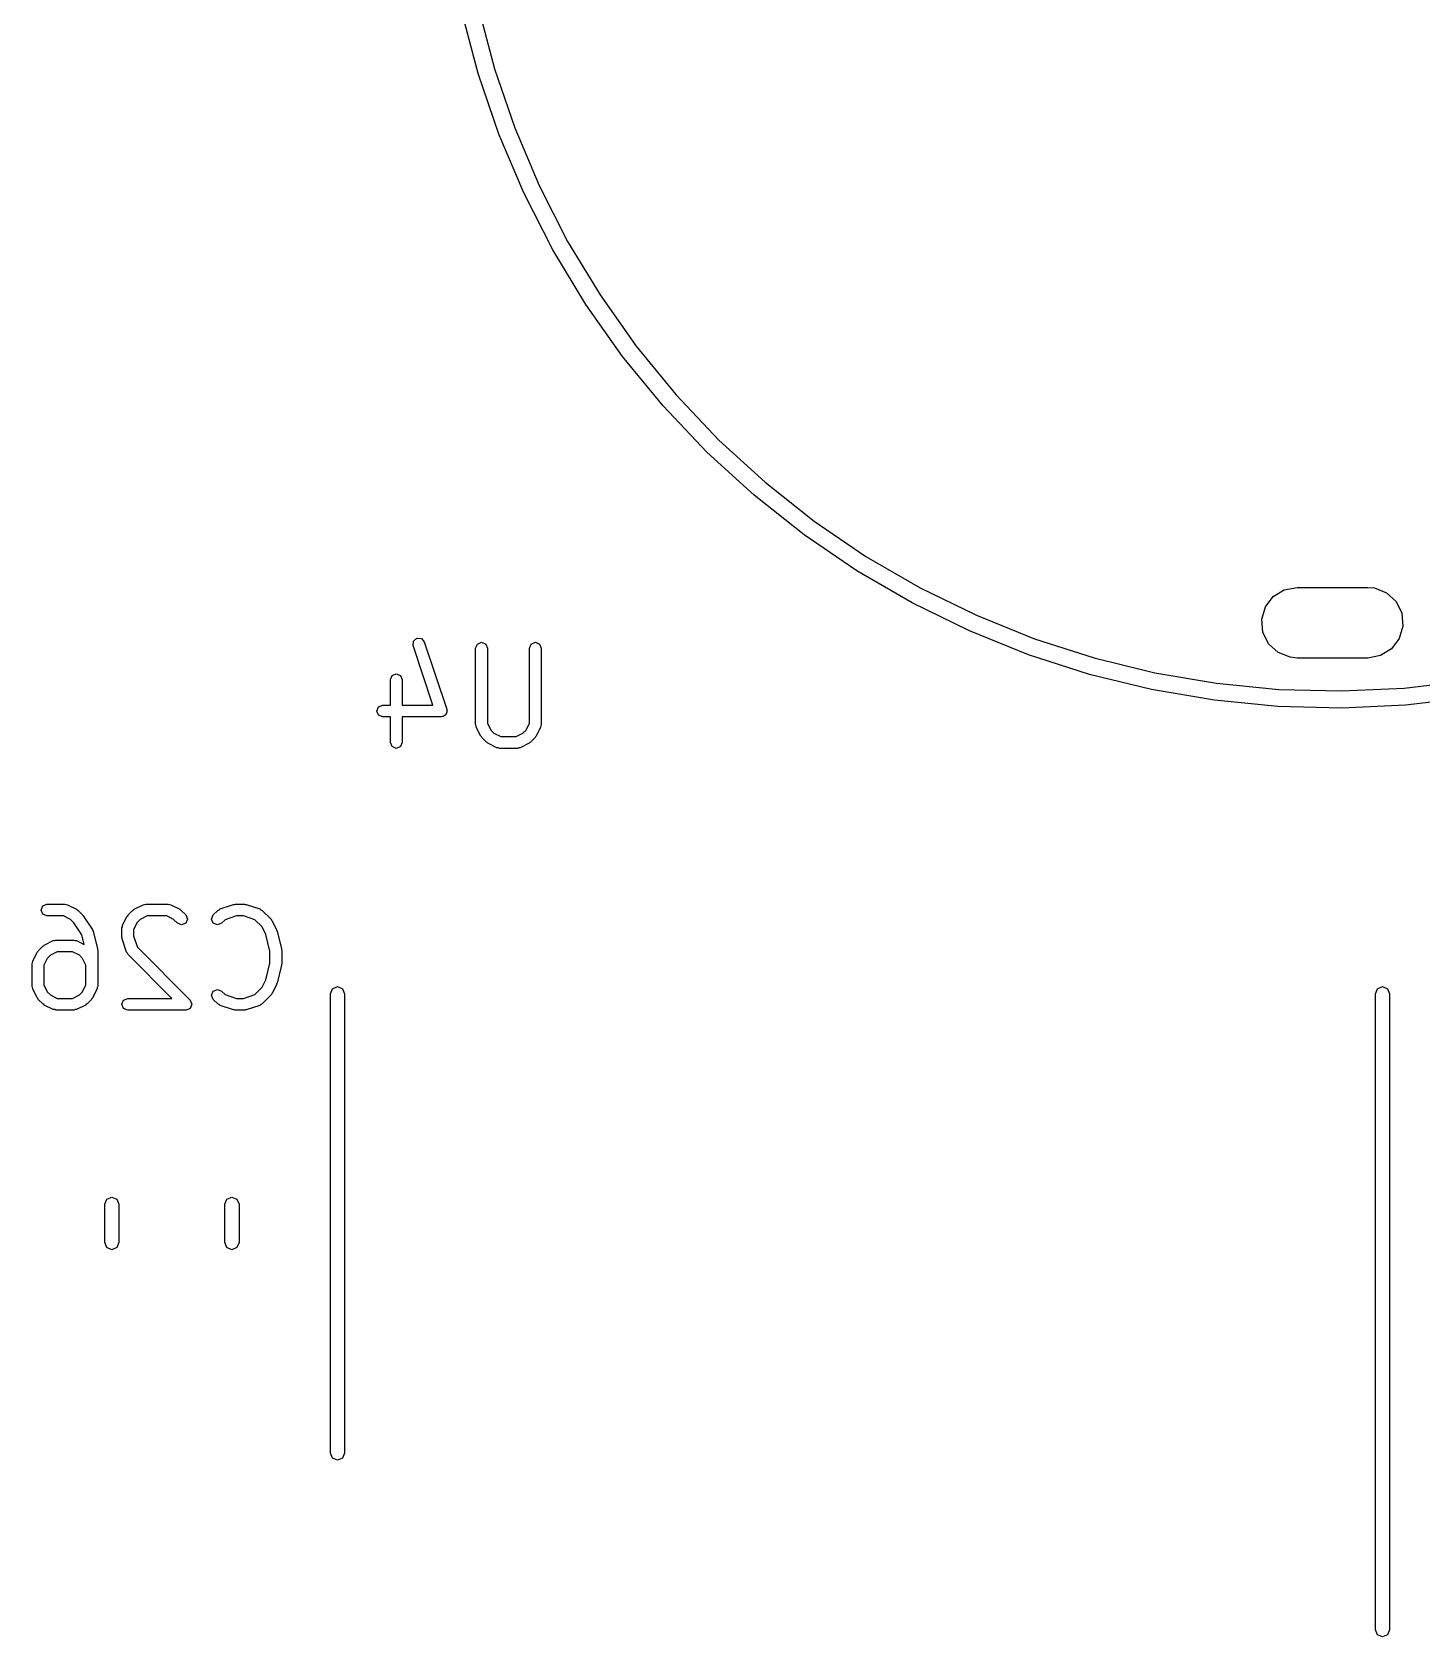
# Model space of a CAD drawing. Extents: x 0.03 to 2.09, y 0.22 to 4.14.
# Drawn here: x 0.097 to 0.561, y 1.921 to 2.457 of the extents above; entities that cross this region are included whole.
import ezdxf

# ---------------------------------------------------------------- set-up
doc = ezdxf.new("R2010")
doc.units = 0
doc.header["$MEASUREMENT"] = 0
doc.layers.add('BLACK', color=7, linetype='CONTINUOUS')

msp = doc.modelspace()

# ---------------------------------------------------------------- linework, layer by layer
at = {"layer": 'BLACK', "linetype": 'CONTINUOUS'}
for p, q in [((0.245996, 2.44333), (0.240564, 2.46396)), ((0.246135, 2.46522), (0.251463, 2.44498)), ((0.25289, 2.42314), (0.245996, 2.44333)), ((0.251463, 2.44498), (0.258224, 2.42518)), ((0.258224, 2.42518), (0.266385, 2.4059)), ((0.261209, 2.40349), (0.25289, 2.42314)), ((0.270912, 2.38449), (0.261209, 2.40349)), ((0.266385, 2.4059), (0.275902, 2.38727)), ((0.275902, 2.38727), (0.286727, 2.36936)), ((0.281949, 2.36623), (0.270912, 2.38449)), ((0.294263, 2.3488), (0.281949, 2.36623)), ((0.286727, 2.36936), (0.298806, 2.35227)), ((0.298806, 2.35227), (0.312075, 2.33608)), ((0.307792, 2.33231), (0.294263, 2.3488)), ((0.312075, 2.33608), (0.326467, 2.32089)), ((0.322465, 2.31682), (0.307792, 2.33231)), ((0.326467, 2.32089), (0.341909, 2.30676)), ((0.338208, 2.30242), (0.322465, 2.31682)), ((0.341909, 2.30676), (0.358322, 2.29378)), ((0.354941, 2.28918), (0.338208, 2.30242)), ((0.358322, 2.29378), (0.37562, 2.282)), ((0.372577, 2.27717), (0.354941, 2.28918)), ((0.37562, 2.282), (0.393717, 2.27149)), ((0.391027, 2.26645), (0.372577, 2.27717)), ((0.393717, 2.27149), (0.412518, 2.2623)), ((0.511751, 2.26859), (0.515433, 2.27086)), ((0.515433, 2.27086), (0.519685, 2.27165)), ((0.519685, 2.27165), (0.543307, 2.27165)), ((0.543307, 2.27165), (0.545601, 2.27143)), ((0.545601, 2.27143), (0.549618, 2.26983)), ((0.549618, 2.26983), (0.552789, 2.26688)), ((0.410196, 2.25708), (0.391027, 2.26645)), ((0.50793, 2.261), (0.509133, 2.26515)), ((0.509133, 2.26515), (0.511751, 2.26859)), ((0.552789, 2.26688), (0.554689, 2.263)), ((0.412518, 2.2623), (0.431929, 2.25448)), ((0.508304, 2.25669), (0.50793, 2.261)), ((0.555062, 2.25869), (0.553859, 2.25454)), ((0.554689, 2.263), (0.555062, 2.25869)), ((0.224256, 2.25218), (0.224363, 2.25368)), ((0.224363, 2.25368), (0.225501, 2.25467)), ((0.225501, 2.25467), (0.227004, 2.25456)), ((0.227004, 2.25456), (0.227991, 2.25343)), ((0.227991, 2.25343), (0.23549, 2.23093)), ((0.245153, 2.2513), (0.245729, 2.25269)), ((0.245729, 2.25269), (0.247121, 2.25327)), ((0.247121, 2.25327), (0.248513, 2.25269)), ((0.248513, 2.25269), (0.24909, 2.2513)), ((0.263151, 2.2513), (0.263727, 2.25269)), ((0.263727, 2.25269), (0.265119, 2.25327)), ((0.265119, 2.25327), (0.266511, 2.25269)), ((0.266511, 2.25269), (0.267088, 2.2513)), ((0.429985, 2.24911), (0.410196, 2.25708)), ((0.431929, 2.25448), (0.451849, 2.24806)), ((0.510203, 2.2528), (0.508304, 2.25669)), ((0.513374, 2.24986), (0.510203, 2.2528)), ((0.553859, 2.25454), (0.551241, 2.25109)), ((0.230892, 2.23227), (0.224256, 2.25218)), ((0.245153, 2.22581), (0.245153, 2.2513)), ((0.24909, 2.2513), (0.24909, 2.22627)), ((0.263151, 2.22627), (0.263151, 2.2513)), ((0.267088, 2.2513), (0.267088, 2.22581)), ((0.450294, 2.24257), (0.429985, 2.24911)), ((0.451849, 2.24806), (0.472177, 2.24309)), ((0.517391, 2.24826), (0.513374, 2.24986)), ((0.519685, 2.24803), (0.517391, 2.24826)), ((0.543307, 2.24803), (0.519685, 2.24803)), ((0.547559, 2.24882), (0.543307, 2.24803)), ((0.551241, 2.25109), (0.547559, 2.24882)), ((0.216656, 2.2408), (0.217233, 2.2422)), ((0.217233, 2.2422), (0.218625, 2.24277)), ((0.218625, 2.24277), (0.220017, 2.2422)), ((0.220017, 2.2422), (0.220593, 2.2408)), ((0.471019, 2.2375), (0.450294, 2.24257)), ((0.472177, 2.24309), (0.492809, 2.23958)), ((0.216656, 2.23227), (0.216656, 2.2408)), ((0.220593, 2.2408), (0.220593, 2.23227)), ((0.492053, 2.23392), (0.471019, 2.2375)), ((0.492809, 2.23958), (0.513638, 2.23756)), ((0.513638, 2.23756), (0.534559, 2.23703)), ((0.534559, 2.23703), (0.555465, 2.23799)), ((0.555465, 2.23799), (0.576247, 2.24045)), ((0.212157, 2.23031), (0.212733, 2.2317)), ((0.212733, 2.2317), (0.214125, 2.23227)), ((0.214125, 2.23227), (0.216656, 2.23227)), ((0.220593, 2.23227), (0.230892, 2.23227)), ((0.51329, 2.23186), (0.492053, 2.23392)), ((0.534619, 2.23132), (0.51329, 2.23186)), ((0.555932, 2.2323), (0.534619, 2.23132)), ((0.577121, 2.23481), (0.555932, 2.2323)), ((0.212733, 2.22891), (0.212157, 2.23031)), ((0.214125, 2.22834), (0.212733, 2.22891)), ((0.216656, 2.22834), (0.214125, 2.22834)), ((0.216656, 2.21981), (0.216656, 2.22834)), ((0.233623, 2.22834), (0.220593, 2.22834)), ((0.220593, 2.22834), (0.220593, 2.21981)), ((0.233922, 2.22846), (0.233623, 2.22834)), ((0.234245, 2.22844), (0.233922, 2.22846)), ((0.234592, 2.22874), (0.234245, 2.22844)), ((0.235015, 2.22891), (0.234592, 2.22874)), ((0.235139, 2.22921), (0.235015, 2.22891)), ((0.235384, 2.22943), (0.235139, 2.22921)), ((0.235416, 2.22988), (0.235384, 2.22943)), ((0.235591, 2.23031), (0.235416, 2.22988)), ((0.23549, 2.23093), (0.235467, 2.2306)), ((0.235467, 2.2306), (0.235591, 2.23031)), ((0.24909, 2.22627), (0.250239, 2.22397)), ((0.262001, 2.22397), (0.263151, 2.22627)), ((0.245328, 2.22538), (0.245153, 2.22581)), ((0.245361, 2.22493), (0.245328, 2.22538)), ((0.24686, 2.22193), (0.245361, 2.22493)), ((0.247105, 2.22171), (0.24686, 2.22193)), ((0.247229, 2.22141), (0.247105, 2.22171)), ((0.248729, 2.21991), (0.247229, 2.22141)), ((0.250239, 2.22397), (0.251287, 2.22292)), ((0.251287, 2.22292), (0.253585, 2.22178)), ((0.253585, 2.22178), (0.258655, 2.22178)), ((0.258655, 2.22178), (0.260953, 2.22292)), ((0.260953, 2.22292), (0.262001, 2.22397)), ((0.265011, 2.22141), (0.263511, 2.21991)), ((0.265135, 2.22171), (0.265011, 2.22141)), ((0.26538, 2.22193), (0.265135, 2.22171)), ((0.26688, 2.22493), (0.26538, 2.22193)), ((0.266912, 2.22538), (0.26688, 2.22493)), ((0.267088, 2.22581), (0.266912, 2.22538)), ((0.217233, 2.21841), (0.216656, 2.21981)), ((0.218625, 2.21784), (0.217233, 2.21841)), ((0.220017, 2.21841), (0.218625, 2.21784)), ((0.220593, 2.21981), (0.220017, 2.21841)), ((0.249028, 2.21979), (0.248729, 2.21991)), ((0.249241, 2.21955), (0.249028, 2.21979)), ((0.25224, 2.21805), (0.249241, 2.21955)), ((0.252697, 2.21801), (0.25224, 2.21805)), ((0.253121, 2.21784), (0.252697, 2.21801)), ((0.25912, 2.21784), (0.253121, 2.21784)), ((0.259543, 2.21801), (0.25912, 2.21784)), ((0.26, 2.21805), (0.259543, 2.21801)), ((0.263, 2.21955), (0.26, 2.21805)), ((0.263212, 2.21979), (0.263, 2.21955)), ((0.263511, 2.21991), (0.263212, 2.21979)), ((0.099908, 2.1638), (0.100485, 2.16519)), ((0.100485, 2.16241), (0.099908, 2.1638)), ((0.100485, 2.16519), (0.101877, 2.16577)), ((0.101877, 2.16183), (0.100485, 2.16241)), ((0.101877, 2.16577), (0.107876, 2.16577)), ((0.107411, 2.16183), (0.101877, 2.16183)), ((0.109709, 2.16069), (0.107411, 2.16183)), ((0.107876, 2.16577), (0.108299, 2.1656)), ((0.108299, 2.1656), (0.108756, 2.16556)), ((0.108756, 2.16556), (0.111756, 2.16406)), ((0.111756, 2.16406), (0.111968, 2.16382)), ((0.111968, 2.16382), (0.112267, 2.1637)), ((0.112267, 2.1637), (0.113767, 2.1622)), ((0.113767, 2.1622), (0.113845, 2.16201)), ((0.113845, 2.16201), (0.114013, 2.1619)), ((0.114013, 2.1619), (0.117013, 2.1574)), ((0.127113, 2.15868), (0.128612, 2.16168)), ((0.128612, 2.16168), (0.128857, 2.1619)), ((0.128857, 2.1619), (0.128981, 2.1622)), ((0.128981, 2.1622), (0.130481, 2.1637)), ((0.130481, 2.1637), (0.13078, 2.16382)), ((0.13078, 2.16382), (0.130993, 2.16406)), ((0.130993, 2.16406), (0.133992, 2.16556)), ((0.135337, 2.16183), (0.133039, 2.16069)), ((0.133992, 2.16556), (0.134449, 2.1656)), ((0.134449, 2.1656), (0.134872, 2.16577)), ((0.134872, 2.16577), (0.142372, 2.16577)), ((0.141907, 2.16183), (0.135337, 2.16183)), ((0.144205, 2.16069), (0.141907, 2.16183)), ((0.142372, 2.16577), (0.142795, 2.1656)), ((0.142795, 2.1656), (0.143252, 2.16556)), ((0.143252, 2.16556), (0.146252, 2.16406)), ((0.146252, 2.16406), (0.146464, 2.16382)), ((0.146464, 2.16382), (0.146763, 2.1637)), ((0.146763, 2.1637), (0.148263, 2.1622)), ((0.148263, 2.1622), (0.148839, 2.1608)), ((0.156901, 2.1608), (0.157478, 2.1622)), ((0.157478, 2.1622), (0.158977, 2.1637)), ((0.158977, 2.1637), (0.159401, 2.16387)), ((0.159401, 2.16387), (0.159747, 2.16417)), ((0.159747, 2.16417), (0.164246, 2.16567)), ((0.165188, 2.16183), (0.161433, 2.16058)), ((0.164246, 2.16567), (0.164569, 2.16565)), ((0.164569, 2.16565), (0.164869, 2.16577)), ((0.164869, 2.16577), (0.167868, 2.16577)), ((0.167549, 2.16183), (0.165188, 2.16183)), ((0.171304, 2.16058), (0.167549, 2.16183)), ((0.167868, 2.16577), (0.168168, 2.16565)), ((0.168168, 2.16565), (0.168491, 2.16567)), ((0.168491, 2.16567), (0.17299, 2.16417)), ((0.17299, 2.16417), (0.173336, 2.16387)), ((0.173336, 2.16387), (0.17376, 2.1637)), ((0.17376, 2.1637), (0.176759, 2.1607)), ((0.110846, 2.15955), (0.109709, 2.16069)), ((0.113548, 2.1555), (0.110846, 2.15955)), ((0.117013, 2.1574), (0.11708, 2.15706)), ((0.11708, 2.15706), (0.117285, 2.15678)), ((0.117285, 2.15678), (0.118784, 2.15078)), ((0.126905, 2.1578), (0.12708, 2.15823)), ((0.126905, 2.1548), (0.126905, 2.1578)), ((0.12708, 2.15823), (0.127113, 2.15868)), ((0.131991, 2.15964), (0.130842, 2.15734)), ((0.130842, 2.15734), (0.130842, 2.15512)), ((0.133039, 2.16069), (0.131991, 2.15964)), ((0.145479, 2.15941), (0.144205, 2.16069)), ((0.146871, 2.15883), (0.145479, 2.15941)), ((0.148263, 2.15941), (0.146871, 2.15883)), ((0.148839, 2.1608), (0.148263, 2.15941)), ((0.157478, 2.15941), (0.156901, 2.1608)), ((0.158869, 2.15883), (0.157478, 2.15941)), ((0.160261, 2.15941), (0.158869, 2.15883)), ((0.161433, 2.16058), (0.160261, 2.15941)), ((0.17375, 2.15814), (0.171304, 2.16058)), ((0.17501, 2.15562), (0.17375, 2.15814)), ((0.176759, 2.1607), (0.176883, 2.1604)), ((0.176883, 2.1604), (0.177128, 2.16018)), ((0.177128, 2.16018), (0.178628, 2.15718)), ((0.178628, 2.15718), (0.178644, 2.15696)), ((0.178644, 2.15696), (0.178777, 2.15678)), ((0.178777, 2.15678), (0.180277, 2.15078)), ((0.098985, 2.1502), (0.100485, 2.1517)), ((0.100485, 2.1517), (0.100784, 2.15182)), ((0.100784, 2.15182), (0.100996, 2.15207)), ((0.100996, 2.15207), (0.103996, 2.15357)), ((0.103996, 2.15357), (0.104453, 2.1536)), ((0.104453, 2.1536), (0.104876, 2.15377)), ((0.104876, 2.15377), (0.110876, 2.15377)), ((0.110876, 2.15377), (0.111299, 2.1536)), ((0.111299, 2.1536), (0.111756, 2.15357)), ((0.111756, 2.15357), (0.114356, 2.15227)), ((0.114356, 2.15227), (0.113548, 2.1555)), ((0.118784, 2.15078), (0.118748, 2.15054)), ((0.127029, 2.1545), (0.126905, 2.1548)), ((0.127006, 2.15418), (0.127029, 2.1545)), ((0.128506, 2.14968), (0.127006, 2.15418)), ((0.130842, 2.15512), (0.132094, 2.15137)), ((0.132094, 2.15137), (0.149763, 2.1337)), ((0.176399, 2.15006), (0.17501, 2.15562)), ((0.180277, 2.15078), (0.18024, 2.15054)), ((0.096908, 2.14581), (0.097084, 2.14623)), ((0.096908, 2.13831), (0.096908, 2.14581)), ((0.097084, 2.14623), (0.097116, 2.14669)), ((0.097116, 2.14669), (0.098616, 2.14969)), ((0.098616, 2.14969), (0.098861, 2.1499)), ((0.098861, 2.1499), (0.098985, 2.1502)), ((0.101995, 2.14764), (0.100846, 2.14534)), ((0.103043, 2.14869), (0.101995, 2.14764)), ((0.105341, 2.14984), (0.103043, 2.14869)), ((0.110411, 2.14984), (0.105341, 2.14984)), ((0.112709, 2.14869), (0.110411, 2.14984)), ((0.113757, 2.14764), (0.112709, 2.14869)), ((0.114906, 2.14534), (0.113757, 2.14764)), ((0.118748, 2.15054), (0.118843, 2.1503)), ((0.118843, 2.1503), (0.118843, 2.13831)), ((0.128806, 2.14934), (0.128506, 2.14968)), ((0.128981, 2.14891), (0.128806, 2.14934)), ((0.143618, 2.13428), (0.128981, 2.14891)), ((0.17501, 2.14049), (0.176399, 2.14605)), ((0.176399, 2.14605), (0.176399, 2.15006)), ((0.18024, 2.15054), (0.180336, 2.1503)), ((0.180336, 2.14581), (0.18024, 2.14557)), ((0.18024, 2.14557), (0.180277, 2.14533)), ((0.180336, 2.1503), (0.180336, 2.14581)), ((0.100846, 2.14534), (0.100846, 2.13877)), ((0.114906, 2.13877), (0.114906, 2.14534)), ((0.17375, 2.13797), (0.17501, 2.14049)), ((0.180277, 2.14533), (0.178777, 2.13933)), ((0.097084, 2.13788), (0.096908, 2.13831)), ((0.097116, 2.13743), (0.097084, 2.13788)), ((0.098616, 2.13443), (0.097116, 2.13743)), ((0.100846, 2.13877), (0.101995, 2.13647)), ((0.101995, 2.13647), (0.103043, 2.13542)), ((0.103043, 2.13542), (0.105341, 2.13428)), ((0.110411, 2.13428), (0.112709, 2.13542)), ((0.112709, 2.13542), (0.113757, 2.13647)), ((0.113757, 2.13647), (0.114906, 2.13877)), ((0.118635, 2.13743), (0.117136, 2.13443)), ((0.118668, 2.13788), (0.118635, 2.13743)), ((0.118843, 2.13831), (0.118668, 2.13788)), ((0.156901, 2.13531), (0.157478, 2.1367)), ((0.157478, 2.13391), (0.156901, 2.13531)), ((0.157478, 2.1367), (0.158869, 2.13728)), ((0.158869, 2.13728), (0.160261, 2.1367)), ((0.160261, 2.1367), (0.161433, 2.13553)), ((0.161433, 2.13553), (0.165188, 2.13428)), ((0.167549, 2.13428), (0.171304, 2.13553)), ((0.171304, 2.13553), (0.17375, 2.13797)), ((0.176759, 2.13541), (0.17376, 2.13241)), ((0.176883, 2.13571), (0.176759, 2.13541)), ((0.177128, 2.13593), (0.176883, 2.13571)), ((0.178628, 2.13893), (0.177128, 2.13593)), ((0.178644, 2.13915), (0.178628, 2.13893)), ((0.178777, 2.13933), (0.178644, 2.13915)), ((0.196654, 2.13583), (0.197345, 2.1375)), ((0.196654, 1.98228), (0.196654, 2.13583)), ((0.197345, 2.1375), (0.199016, 2.13819)), ((0.199016, 2.13819), (0.200686, 2.1375)), ((0.200686, 2.1375), (0.201378, 2.13583)), ((0.201378, 2.13583), (0.201378, 1.98228)), ((0.545866, 2.13583), (0.546558, 2.1375)), ((0.545866, 1.92323), (0.545866, 2.13583)), ((0.546558, 2.1375), (0.548228, 2.13819)), ((0.548228, 2.13819), (0.549899, 2.1375)), ((0.549899, 2.1375), (0.550591, 2.13583)), ((0.550591, 2.13583), (0.550591, 1.92323)), ((0.098861, 2.13421), (0.098616, 2.13443)), ((0.098985, 2.13391), (0.098861, 2.13421)), ((0.100485, 2.13241), (0.098985, 2.13391)), ((0.100784, 2.13229), (0.100485, 2.13241)), ((0.100996, 2.13205), (0.100784, 2.13229)), ((0.103996, 2.13055), (0.100996, 2.13205)), ((0.104453, 2.13051), (0.103996, 2.13055)), ((0.104876, 2.13034), (0.104453, 2.13051)), ((0.110876, 2.13034), (0.104876, 2.13034)), ((0.105341, 2.13428), (0.110411, 2.13428)), ((0.111299, 2.13051), (0.110876, 2.13034)), ((0.111756, 2.13055), (0.111299, 2.13051)), ((0.114755, 2.13205), (0.111756, 2.13055)), ((0.114968, 2.13229), (0.114755, 2.13205)), ((0.115267, 2.13241), (0.114968, 2.13229)), ((0.116767, 2.13391), (0.115267, 2.13241)), ((0.116891, 2.13421), (0.116767, 2.13391)), ((0.117136, 2.13443), (0.116891, 2.13421)), ((0.126905, 2.13231), (0.127481, 2.1337)), ((0.127481, 2.13091), (0.126905, 2.13231)), ((0.127481, 2.1337), (0.128873, 2.13428)), ((0.128873, 2.13034), (0.127481, 2.13091)), ((0.128873, 2.13428), (0.143618, 2.13428)), ((0.148371, 2.13034), (0.128873, 2.13034)), ((0.149763, 2.13091), (0.148371, 2.13034)), ((0.149763, 2.1337), (0.150339, 2.13231)), ((0.150339, 2.13231), (0.149763, 2.13091)), ((0.158977, 2.13241), (0.157478, 2.13391)), ((0.159401, 2.13224), (0.158977, 2.13241)), ((0.159747, 2.13194), (0.159401, 2.13224)), ((0.164246, 2.13044), (0.159747, 2.13194)), ((0.164569, 2.13046), (0.164246, 2.13044)), ((0.164869, 2.13034), (0.164569, 2.13046)), ((0.167868, 2.13034), (0.164869, 2.13034)), ((0.165188, 2.13428), (0.167549, 2.13428)), ((0.168168, 2.13046), (0.167868, 2.13034)), ((0.168491, 2.13044), (0.168168, 2.13046)), ((0.17299, 2.13194), (0.168491, 2.13044)), ((0.173336, 2.13224), (0.17299, 2.13194)), ((0.17376, 2.13241), (0.173336, 2.13224)), ((0.121181, 2.06546), (0.121873, 2.06713)), ((0.121181, 2.05265), (0.121181, 2.06546)), ((0.121873, 2.06713), (0.123543, 2.06783)), ((0.123543, 2.06783), (0.125214, 2.06713)), ((0.125214, 2.06713), (0.125906, 2.06546)), ((0.125906, 2.06546), (0.125906, 2.05265)), ((0.161339, 2.06546), (0.16203, 2.06713)), ((0.161339, 2.05265), (0.161339, 2.06546)), ((0.16203, 2.06713), (0.163701, 2.06783)), ((0.163701, 2.06783), (0.165371, 2.06713)), ((0.165371, 2.06713), (0.166063, 2.06546)), ((0.166063, 2.06546), (0.166063, 2.05265)), ((0.121873, 2.05098), (0.121181, 2.05265)), ((0.123543, 2.05028), (0.121873, 2.05098)), ((0.125214, 2.05098), (0.123543, 2.05028)), ((0.125906, 2.05265), (0.125214, 2.05098)), ((0.16203, 2.05098), (0.161339, 2.05265)), ((0.163701, 2.05028), (0.16203, 2.05098)), ((0.165371, 2.05098), (0.163701, 2.05028)), ((0.166063, 2.05265), (0.165371, 2.05098)), ((0.197345, 1.98061), (0.196654, 1.98228)), ((0.199016, 1.97992), (0.197345, 1.98061)), ((0.200686, 1.98061), (0.199016, 1.97992)), ((0.201378, 1.98228), (0.200686, 1.98061)), ((0.546558, 1.92156), (0.545866, 1.92323)), ((0.548228, 1.92087), (0.546558, 1.92156)), ((0.549899, 1.92156), (0.548228, 1.92087)), ((0.550591, 1.92323), (0.549899, 1.92156))]:
    msp.add_line(p, q, dxfattribs=at)

doc.saveas('drawing.dxf')
